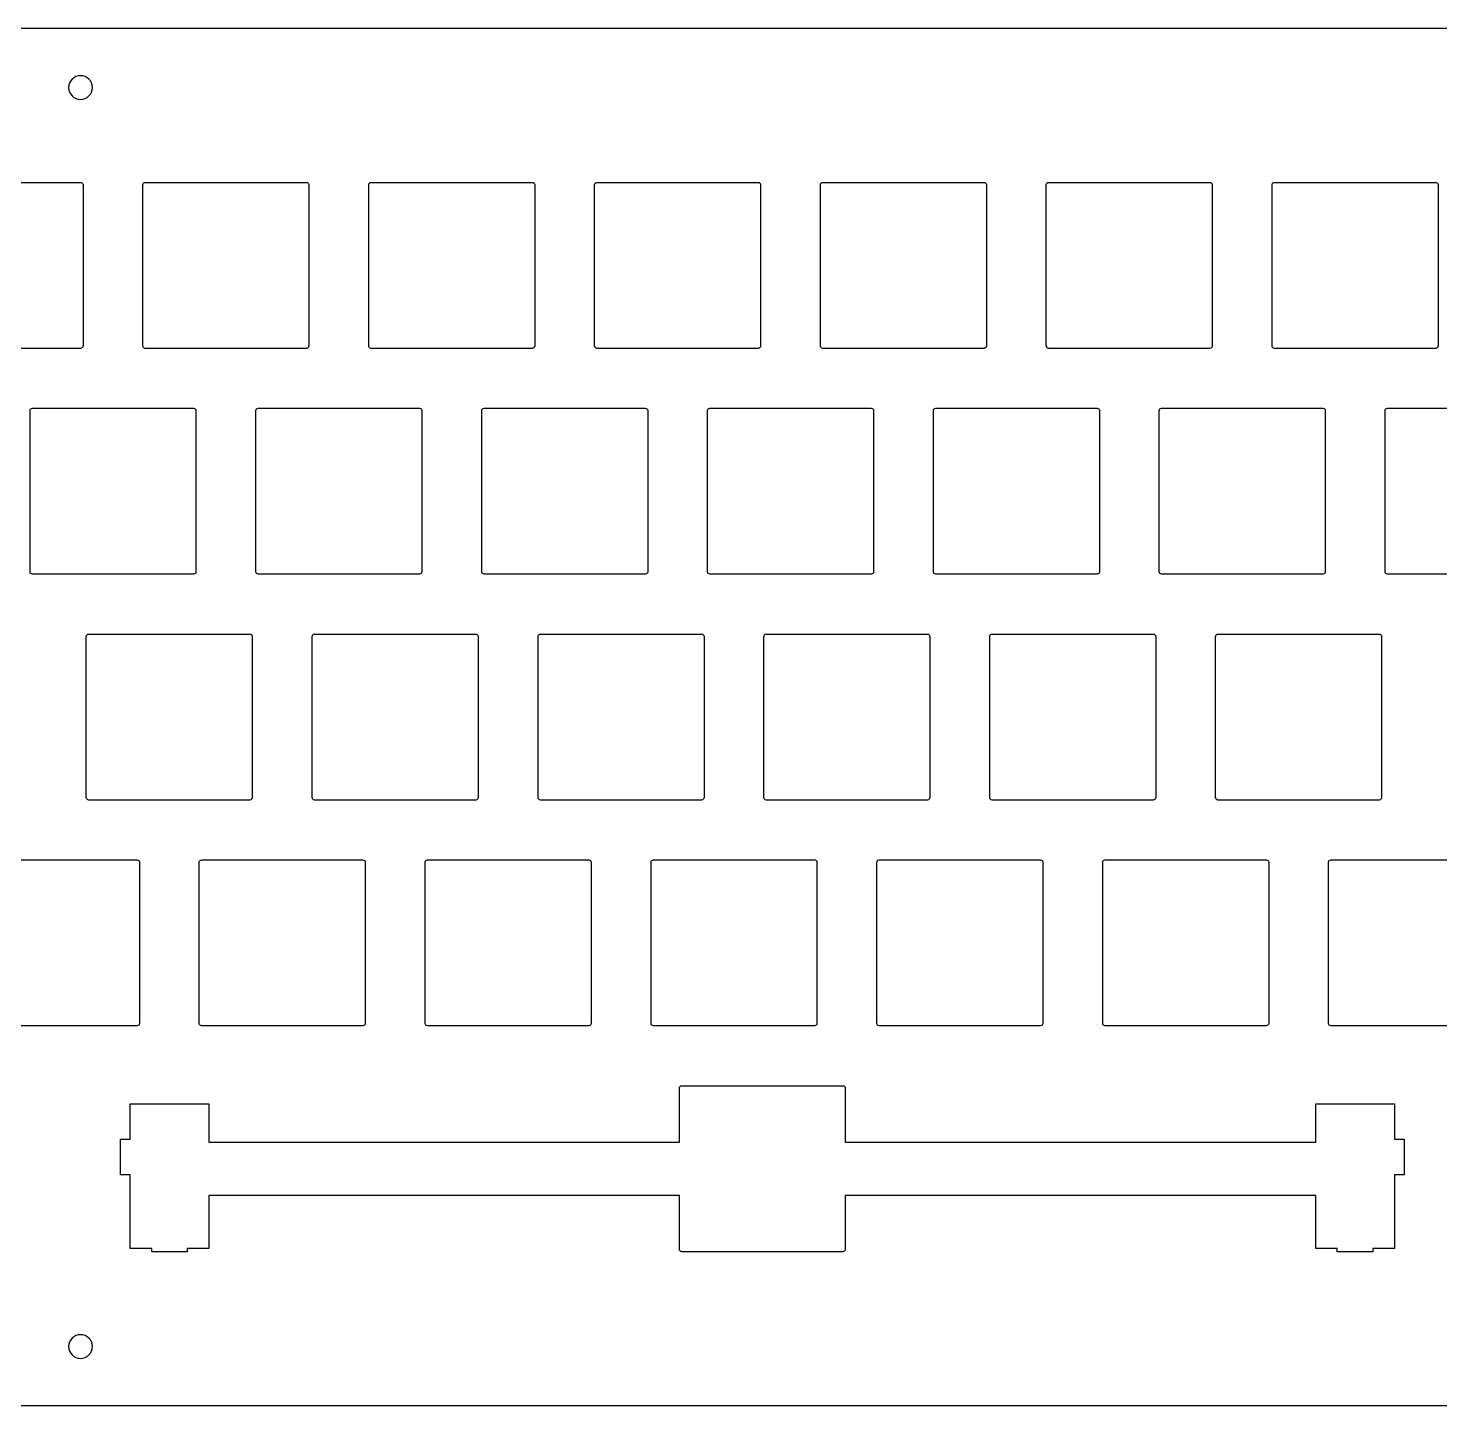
# Model space of a CAD drawing. Header units: inches. Extents: x 7 to 333, y 2 to 118.
# Drawn here: x 86.9 to 205.9, y 1.9 to 118.1 of the extents above; entities that cross this region are included whole.
import ezdxf

# ---------------------------------------------------------------- set-up
doc = ezdxf.new("R2010")
doc.units = ezdxf.units.IN
doc.header["$MEASUREMENT"] = 0

# ---------------------------------------------------------------- blocks, each defined once
blk = doc.blocks.new('block 10')
at = {"color": 7, "lineweight": 25}
blk.add_open_spline([(105.77, 53.17), (105.77, 53.06), (105.68, 52.97), (105.57, 52.97)], degree=3, dxfattribs=at)
blk = doc.blocks.new('block 11')
at = {"color": 7, "lineweight": 25}
blk.add_lwpolyline([(105.57, 52.97), (91.97, 52.97)], dxfattribs=at)
blk = doc.blocks.new('block 12')
at = {"color": 7, "lineweight": 25}
blk.add_open_spline([(91.97, 52.97), (91.86, 52.97), (91.77, 53.06), (91.77, 53.17)], degree=3, dxfattribs=at)
blk = doc.blocks.new('block 13')
at = {"color": 7, "lineweight": 25}
blk.add_lwpolyline([(91.77, 53.17), (91.77, 66.77)], dxfattribs=at)
blk = doc.blocks.new('block 14')
at = {"color": 7, "lineweight": 25}
blk.add_open_spline([(91.77, 66.77), (91.77, 66.88), (91.86, 66.97), (91.97, 66.97)], degree=3, dxfattribs=at)
blk = doc.blocks.new('block 15')
at = {"color": 7, "lineweight": 25}
blk.add_lwpolyline([(91.97, 66.97), (105.57, 66.97)], dxfattribs=at)
blk = doc.blocks.new('block 16')
at = {"color": 7, "lineweight": 25}
blk.add_open_spline([(105.57, 66.97), (105.68, 66.97), (105.77, 66.88), (105.77, 66.77)], degree=3, dxfattribs=at)
blk = doc.blocks.new('block 17')
at = {"color": 7, "lineweight": 25}
blk.add_lwpolyline([(105.77, 66.77), (105.77, 53.17)], dxfattribs=at)
blk = doc.blocks.new('block 34')
at = {"color": 7, "lineweight": 25}
blk.add_open_spline([(162.92, 53.17), (162.92, 53.06), (162.83, 52.97), (162.72, 52.97)], degree=3, dxfattribs=at)
blk = doc.blocks.new('block 35')
at = {"color": 7, "lineweight": 25}
blk.add_lwpolyline([(162.72, 52.97), (149.12, 52.97)], dxfattribs=at)
blk = doc.blocks.new('block 36')
at = {"color": 7, "lineweight": 25}
blk.add_open_spline([(149.12, 52.97), (149.01, 52.97), (148.92, 53.06), (148.92, 53.17)], degree=3, dxfattribs=at)
blk = doc.blocks.new('block 37')
at = {"color": 7, "lineweight": 25}
blk.add_lwpolyline([(148.92, 53.17), (148.92, 66.77)], dxfattribs=at)
blk = doc.blocks.new('block 38')
at = {"color": 7, "lineweight": 25}
blk.add_open_spline([(148.92, 66.77), (148.92, 66.88), (149.01, 66.97), (149.12, 66.97)], degree=3, dxfattribs=at)
blk = doc.blocks.new('block 39')
at = {"color": 7, "lineweight": 25}
blk.add_lwpolyline([(149.12, 66.97), (162.72, 66.97)], dxfattribs=at)
blk = doc.blocks.new('block 40')
at = {"color": 7, "lineweight": 25}
blk.add_open_spline([(162.72, 66.97), (162.83, 66.97), (162.92, 66.88), (162.92, 66.77)], degree=3, dxfattribs=at)
blk = doc.blocks.new('block 41')
at = {"color": 7, "lineweight": 25}
blk.add_lwpolyline([(162.92, 66.77), (162.92, 53.17)], dxfattribs=at)
blk = doc.blocks.new('block 50')
at = {"color": 7, "lineweight": 25}
blk.add_open_spline([(101.5, 33.92), (101.39, 33.92), (101.3, 34.01), (101.3, 34.12)], degree=3, dxfattribs=at)
blk = doc.blocks.new('block 51')
at = {"color": 7, "lineweight": 25}
blk.add_lwpolyline([(101.3, 34.12), (101.3, 47.72)], dxfattribs=at)
blk = doc.blocks.new('block 52')
at = {"color": 7, "lineweight": 25}
blk.add_open_spline([(101.3, 47.72), (101.3, 47.83), (101.39, 47.92), (101.5, 47.92)], degree=3, dxfattribs=at)
blk = doc.blocks.new('block 53')
at = {"color": 7, "lineweight": 25}
blk.add_lwpolyline([(101.5, 47.92), (115.1, 47.92)], dxfattribs=at)
blk = doc.blocks.new('block 54')
at = {"color": 7, "lineweight": 25}
blk.add_open_spline([(115.1, 47.92), (115.21, 47.92), (115.3, 47.83), (115.3, 47.72)], degree=3, dxfattribs=at)
blk = doc.blocks.new('block 55')
at = {"color": 7, "lineweight": 25}
blk.add_lwpolyline([(115.3, 47.72), (115.3, 34.12)], dxfattribs=at)
blk = doc.blocks.new('block 56')
at = {"color": 7, "lineweight": 25}
blk.add_open_spline([(115.3, 34.12), (115.3, 34.01), (115.21, 33.92), (115.1, 33.92)], degree=3, dxfattribs=at)
blk = doc.blocks.new('block 57')
at = {"color": 7, "lineweight": 25}
blk.add_lwpolyline([(115.1, 33.92), (101.5, 33.92)], dxfattribs=at)
blk = doc.blocks.new('block 58')
at = {"color": 7, "lineweight": 25}
blk.add_open_spline([(124.82, 53.17), (124.82, 53.06), (124.73, 52.97), (124.62, 52.97)], degree=3, dxfattribs=at)
blk = doc.blocks.new('block 59')
at = {"color": 7, "lineweight": 25}
blk.add_lwpolyline([(124.62, 52.97), (111.02, 52.97)], dxfattribs=at)
blk = doc.blocks.new('block 60')
at = {"color": 7, "lineweight": 25}
blk.add_open_spline([(111.02, 52.97), (110.91, 52.97), (110.82, 53.06), (110.82, 53.17)], degree=3, dxfattribs=at)
blk = doc.blocks.new('block 61')
at = {"color": 7, "lineweight": 25}
blk.add_lwpolyline([(110.82, 53.17), (110.82, 66.77)], dxfattribs=at)
blk = doc.blocks.new('block 62')
at = {"color": 7, "lineweight": 25}
blk.add_open_spline([(110.82, 66.77), (110.82, 66.88), (110.91, 66.97), (111.02, 66.97)], degree=3, dxfattribs=at)
blk = doc.blocks.new('block 63')
at = {"color": 7, "lineweight": 25}
blk.add_lwpolyline([(111.02, 66.97), (124.62, 66.97)], dxfattribs=at)
blk = doc.blocks.new('block 64')
at = {"color": 7, "lineweight": 25}
blk.add_open_spline([(124.62, 66.97), (124.73, 66.97), (124.82, 66.88), (124.82, 66.77)], degree=3, dxfattribs=at)
blk = doc.blocks.new('block 65')
at = {"color": 7, "lineweight": 25}
blk.add_lwpolyline([(124.82, 66.77), (124.82, 53.17)], dxfattribs=at)
blk = doc.blocks.new('block 66')
at = {"color": 7, "lineweight": 25}
blk.add_lwpolyline([(157.97, 72.02), (144.37, 72.02)], dxfattribs=at)
blk = doc.blocks.new('block 67')
at = {"color": 7, "lineweight": 25}
blk.add_open_spline([(144.37, 72.02), (144.26, 72.02), (144.17, 72.11), (144.17, 72.22)], degree=3, dxfattribs=at)
blk = doc.blocks.new('block 68')
at = {"color": 7, "lineweight": 25}
blk.add_lwpolyline([(144.17, 72.22), (144.17, 85.82)], dxfattribs=at)
blk = doc.blocks.new('block 69')
at = {"color": 7, "lineweight": 25}
blk.add_open_spline([(144.17, 85.82), (144.17, 85.93), (144.26, 86.02), (144.37, 86.02)], degree=3, dxfattribs=at)
blk = doc.blocks.new('block 70')
at = {"color": 7, "lineweight": 25}
blk.add_lwpolyline([(144.37, 86.02), (157.97, 86.02)], dxfattribs=at)
blk = doc.blocks.new('block 71')
at = {"color": 7, "lineweight": 25}
blk.add_open_spline([(157.97, 86.02), (158.08, 86.02), (158.17, 85.93), (158.17, 85.82)], degree=3, dxfattribs=at)
blk = doc.blocks.new('block 72')
at = {"color": 7, "lineweight": 25}
blk.add_lwpolyline([(158.17, 85.82), (158.17, 72.22)], dxfattribs=at)
blk = doc.blocks.new('block 73')
at = {"color": 7, "lineweight": 25}
blk.add_open_spline([(158.17, 72.22), (158.17, 72.11), (158.08, 72.02), (157.97, 72.02)], degree=3, dxfattribs=at)
blk = doc.blocks.new('block 82')
at = {"color": 7, "lineweight": 25}
blk.add_open_spline([(143.87, 53.17), (143.87, 53.06), (143.78, 52.97), (143.67, 52.97)], degree=3, dxfattribs=at)
blk = doc.blocks.new('block 83')
at = {"color": 7, "lineweight": 25}
blk.add_lwpolyline([(143.67, 52.97), (130.07, 52.97)], dxfattribs=at)
blk = doc.blocks.new('block 84')
at = {"color": 7, "lineweight": 25}
blk.add_open_spline([(130.07, 52.97), (129.96, 52.97), (129.87, 53.06), (129.87, 53.17)], degree=3, dxfattribs=at)
blk = doc.blocks.new('block 85')
at = {"color": 7, "lineweight": 25}
blk.add_lwpolyline([(129.87, 53.17), (129.87, 66.77)], dxfattribs=at)
blk = doc.blocks.new('block 86')
at = {"color": 7, "lineweight": 25}
blk.add_open_spline([(129.87, 66.77), (129.87, 66.88), (129.96, 66.97), (130.07, 66.97)], degree=3, dxfattribs=at)
blk = doc.blocks.new('block 87')
at = {"color": 7, "lineweight": 25}
blk.add_lwpolyline([(130.07, 66.97), (143.67, 66.97)], dxfattribs=at)
blk = doc.blocks.new('block 88')
at = {"color": 7, "lineweight": 25}
blk.add_open_spline([(143.67, 66.97), (143.78, 66.97), (143.87, 66.88), (143.87, 66.77)], degree=3, dxfattribs=at)
blk = doc.blocks.new('block 89')
at = {"color": 7, "lineweight": 25}
blk.add_lwpolyline([(143.87, 66.77), (143.87, 53.17)], dxfattribs=at)
blk = doc.blocks.new('block 93')
at = {"color": 7, "lineweight": 25}
blk.add_lwpolyline([(82.45, 47.92), (96.05, 47.92)], dxfattribs=at)
blk = doc.blocks.new('block 94')
at = {"color": 7, "lineweight": 25}
blk.add_open_spline([(96.05, 47.92), (96.16, 47.92), (96.25, 47.83), (96.25, 47.72)], degree=3, dxfattribs=at)
blk = doc.blocks.new('block 95')
at = {"color": 7, "lineweight": 25}
blk.add_lwpolyline([(96.25, 47.72), (96.25, 34.12)], dxfattribs=at)
blk = doc.blocks.new('block 96')
at = {"color": 7, "lineweight": 25}
blk.add_open_spline([(96.25, 34.12), (96.25, 34.01), (96.16, 33.92), (96.05, 33.92)], degree=3, dxfattribs=at)
blk = doc.blocks.new('block 97')
at = {"color": 7, "lineweight": 25}
blk.add_lwpolyline([(96.05, 33.92), (82.45, 33.92)], dxfattribs=at)
blk = doc.blocks.new('block 98')
at = {"color": 7, "lineweight": 25}
blk.add_open_spline([(201.02, 53.17), (201.02, 53.06), (200.93, 52.97), (200.82, 52.97)], degree=3, dxfattribs=at)
blk = doc.blocks.new('block 99')
at = {"color": 7, "lineweight": 25}
blk.add_lwpolyline([(200.82, 52.97), (187.22, 52.97)], dxfattribs=at)
blk = doc.blocks.new('block 100')
at = {"color": 7, "lineweight": 25}
blk.add_open_spline([(187.22, 52.97), (187.11, 52.97), (187.02, 53.06), (187.02, 53.17)], degree=3, dxfattribs=at)
blk = doc.blocks.new('block 101')
at = {"color": 7, "lineweight": 25}
blk.add_lwpolyline([(187.02, 53.17), (187.02, 66.77)], dxfattribs=at)
blk = doc.blocks.new('block 102')
at = {"color": 7, "lineweight": 25}
blk.add_open_spline([(187.02, 66.77), (187.02, 66.88), (187.11, 66.97), (187.22, 66.97)], degree=3, dxfattribs=at)
blk = doc.blocks.new('block 103')
at = {"color": 7, "lineweight": 25}
blk.add_lwpolyline([(187.22, 66.97), (200.82, 66.97)], dxfattribs=at)
blk = doc.blocks.new('block 104')
at = {"color": 7, "lineweight": 25}
blk.add_open_spline([(200.82, 66.97), (200.93, 66.97), (201.02, 66.88), (201.02, 66.77)], degree=3, dxfattribs=at)
blk = doc.blocks.new('block 105')
at = {"color": 7, "lineweight": 25}
blk.add_lwpolyline([(201.02, 66.77), (201.02, 53.17)], dxfattribs=at)
blk = doc.blocks.new('block 106')
at = {"color": 7, "lineweight": 25}
blk.add_lwpolyline([(138.92, 72.02), (125.32, 72.02)], dxfattribs=at)
blk = doc.blocks.new('block 107')
at = {"color": 7, "lineweight": 25}
blk.add_open_spline([(125.32, 72.02), (125.21, 72.02), (125.12, 72.11), (125.12, 72.22)], degree=3, dxfattribs=at)
blk = doc.blocks.new('block 108')
at = {"color": 7, "lineweight": 25}
blk.add_lwpolyline([(125.12, 72.22), (125.12, 85.82)], dxfattribs=at)
blk = doc.blocks.new('block 109')
at = {"color": 7, "lineweight": 25}
blk.add_open_spline([(125.12, 85.82), (125.12, 85.93), (125.21, 86.02), (125.32, 86.02)], degree=3, dxfattribs=at)
blk = doc.blocks.new('block 110')
at = {"color": 7, "lineweight": 25}
blk.add_lwpolyline([(125.32, 86.02), (138.92, 86.02)], dxfattribs=at)
blk = doc.blocks.new('block 111')
at = {"color": 7, "lineweight": 25}
blk.add_open_spline([(138.92, 86.02), (139.03, 86.02), (139.12, 85.93), (139.12, 85.82)], degree=3, dxfattribs=at)
blk = doc.blocks.new('block 112')
at = {"color": 7, "lineweight": 25}
blk.add_lwpolyline([(139.12, 85.82), (139.12, 72.22)], dxfattribs=at)
blk = doc.blocks.new('block 113')
at = {"color": 7, "lineweight": 25}
blk.add_open_spline([(139.12, 72.22), (139.12, 72.11), (139.03, 72.02), (138.92, 72.02)], degree=3, dxfattribs=at)
blk = doc.blocks.new('block 114')
at = {"color": 7, "lineweight": 25}
blk.add_lwpolyline([(196.07, 72.02), (182.47, 72.02)], dxfattribs=at)
blk = doc.blocks.new('block 115')
at = {"color": 7, "lineweight": 25}
blk.add_open_spline([(182.47, 72.02), (182.36, 72.02), (182.27, 72.11), (182.27, 72.22)], degree=3, dxfattribs=at)
blk = doc.blocks.new('block 116')
at = {"color": 7, "lineweight": 25}
blk.add_lwpolyline([(182.27, 72.22), (182.27, 85.82)], dxfattribs=at)
blk = doc.blocks.new('block 117')
at = {"color": 7, "lineweight": 25}
blk.add_open_spline([(182.27, 85.82), (182.27, 85.93), (182.36, 86.02), (182.47, 86.02)], degree=3, dxfattribs=at)
blk = doc.blocks.new('block 118')
at = {"color": 7, "lineweight": 25}
blk.add_lwpolyline([(182.47, 86.02), (196.07, 86.02)], dxfattribs=at)
blk = doc.blocks.new('block 119')
at = {"color": 7, "lineweight": 25}
blk.add_open_spline([(196.07, 86.02), (196.18, 86.02), (196.27, 85.93), (196.27, 85.82)], degree=3, dxfattribs=at)
blk = doc.blocks.new('block 120')
at = {"color": 7, "lineweight": 25}
blk.add_lwpolyline([(196.27, 85.82), (196.27, 72.22)], dxfattribs=at)
blk = doc.blocks.new('block 121')
at = {"color": 7, "lineweight": 25}
blk.add_open_spline([(196.27, 72.22), (196.27, 72.11), (196.18, 72.02), (196.07, 72.02)], degree=3, dxfattribs=at)
blk = doc.blocks.new('block 130')
at = {"color": 7, "lineweight": 25}
blk.add_open_spline([(134.84, 91.07), (134.73, 91.07), (134.64, 91.16), (134.64, 91.27)], degree=3, dxfattribs=at)
blk = doc.blocks.new('block 131')
at = {"color": 7, "lineweight": 25}
blk.add_lwpolyline([(134.64, 91.27), (134.64, 104.87)], dxfattribs=at)
blk = doc.blocks.new('block 132')
at = {"color": 7, "lineweight": 25}
blk.add_open_spline([(134.64, 104.87), (134.64, 104.98), (134.73, 105.07), (134.84, 105.07)], degree=3, dxfattribs=at)
blk = doc.blocks.new('block 133')
at = {"color": 7, "lineweight": 25}
blk.add_lwpolyline([(134.84, 105.07), (148.44, 105.07)], dxfattribs=at)
blk = doc.blocks.new('block 134')
at = {"color": 7, "lineweight": 25}
blk.add_open_spline([(148.44, 105.07), (148.55, 105.07), (148.64, 104.98), (148.64, 104.87)], degree=3, dxfattribs=at)
blk = doc.blocks.new('block 135')
at = {"color": 7, "lineweight": 25}
blk.add_lwpolyline([(148.64, 104.87), (148.64, 91.27)], dxfattribs=at)
blk = doc.blocks.new('block 136')
at = {"color": 7, "lineweight": 25}
blk.add_open_spline([(148.64, 91.27), (148.64, 91.16), (148.55, 91.07), (148.44, 91.07)], degree=3, dxfattribs=at)
blk = doc.blocks.new('block 137')
at = {"color": 7, "lineweight": 25}
blk.add_lwpolyline([(148.44, 91.07), (134.84, 91.07)], dxfattribs=at)
blk = doc.blocks.new('block 138')
at = {"color": 7, "lineweight": 25}
blk.add_open_spline([(172.94, 91.07), (172.83, 91.07), (172.74, 91.16), (172.74, 91.27)], degree=3, dxfattribs=at)
blk = doc.blocks.new('block 139')
at = {"color": 7, "lineweight": 25}
blk.add_lwpolyline([(172.74, 91.27), (172.74, 104.87)], dxfattribs=at)
blk = doc.blocks.new('block 140')
at = {"color": 7, "lineweight": 25}
blk.add_open_spline([(172.74, 104.87), (172.74, 104.98), (172.83, 105.07), (172.94, 105.07)], degree=3, dxfattribs=at)
blk = doc.blocks.new('block 141')
at = {"color": 7, "lineweight": 25}
blk.add_lwpolyline([(172.94, 105.07), (186.54, 105.07)], dxfattribs=at)
blk = doc.blocks.new('block 142')
at = {"color": 7, "lineweight": 25}
blk.add_open_spline([(186.54, 105.07), (186.65, 105.07), (186.74, 104.98), (186.74, 104.87)], degree=3, dxfattribs=at)
blk = doc.blocks.new('block 143')
at = {"color": 7, "lineweight": 25}
blk.add_lwpolyline([(186.74, 104.87), (186.74, 91.27)], dxfattribs=at)
blk = doc.blocks.new('block 144')
at = {"color": 7, "lineweight": 25}
blk.add_open_spline([(186.74, 91.27), (186.74, 91.16), (186.65, 91.07), (186.54, 91.07)], degree=3, dxfattribs=at)
blk = doc.blocks.new('block 145')
at = {"color": 7, "lineweight": 25}
blk.add_lwpolyline([(186.54, 91.07), (172.94, 91.07)], dxfattribs=at)
blk = doc.blocks.new('block 146')
at = {"color": 7, "lineweight": 25}
blk.add_open_spline([(153.89, 91.07), (153.78, 91.07), (153.69, 91.16), (153.69, 91.27)], degree=3, dxfattribs=at)
blk = doc.blocks.new('block 147')
at = {"color": 7, "lineweight": 25}
blk.add_lwpolyline([(153.69, 91.27), (153.69, 104.87)], dxfattribs=at)
blk = doc.blocks.new('block 148')
at = {"color": 7, "lineweight": 25}
blk.add_open_spline([(153.69, 104.87), (153.69, 104.98), (153.78, 105.07), (153.89, 105.07)], degree=3, dxfattribs=at)
blk = doc.blocks.new('block 149')
at = {"color": 7, "lineweight": 25}
blk.add_lwpolyline([(153.89, 105.07), (167.49, 105.07)], dxfattribs=at)
blk = doc.blocks.new('block 150')
at = {"color": 7, "lineweight": 25}
blk.add_open_spline([(167.49, 105.07), (167.6, 105.07), (167.69, 104.98), (167.69, 104.87)], degree=3, dxfattribs=at)
blk = doc.blocks.new('block 151')
at = {"color": 7, "lineweight": 25}
blk.add_lwpolyline([(167.69, 104.87), (167.69, 91.27)], dxfattribs=at)
blk = doc.blocks.new('block 152')
at = {"color": 7, "lineweight": 25}
blk.add_open_spline([(167.69, 91.27), (167.69, 91.16), (167.6, 91.07), (167.49, 91.07)], degree=3, dxfattribs=at)
blk = doc.blocks.new('block 153')
at = {"color": 7, "lineweight": 25}
blk.add_lwpolyline([(167.49, 91.07), (153.89, 91.07)], dxfattribs=at)
blk = doc.blocks.new('block 154')
at = {"color": 7, "lineweight": 25}
blk.add_lwpolyline([(119.87, 72.02), (106.27, 72.02)], dxfattribs=at)
blk = doc.blocks.new('block 155')
at = {"color": 7, "lineweight": 25}
blk.add_open_spline([(106.27, 72.02), (106.16, 72.02), (106.07, 72.11), (106.07, 72.22)], degree=3, dxfattribs=at)
blk = doc.blocks.new('block 156')
at = {"color": 7, "lineweight": 25}
blk.add_lwpolyline([(106.07, 72.22), (106.07, 85.82)], dxfattribs=at)
blk = doc.blocks.new('block 157')
at = {"color": 7, "lineweight": 25}
blk.add_open_spline([(106.07, 85.82), (106.07, 85.93), (106.16, 86.02), (106.27, 86.02)], degree=3, dxfattribs=at)
blk = doc.blocks.new('block 158')
at = {"color": 7, "lineweight": 25}
blk.add_lwpolyline([(106.27, 86.02), (119.87, 86.02)], dxfattribs=at)
blk = doc.blocks.new('block 159')
at = {"color": 7, "lineweight": 25}
blk.add_open_spline([(119.87, 86.02), (119.98, 86.02), (120.07, 85.93), (120.07, 85.82)], degree=3, dxfattribs=at)
blk = doc.blocks.new('block 160')
at = {"color": 7, "lineweight": 25}
blk.add_lwpolyline([(120.07, 85.82), (120.07, 72.22)], dxfattribs=at)
blk = doc.blocks.new('block 161')
at = {"color": 7, "lineweight": 25}
blk.add_open_spline([(120.07, 72.22), (120.07, 72.11), (119.98, 72.02), (119.87, 72.02)], degree=3, dxfattribs=at)
blk = doc.blocks.new('block 162')
at = {"color": 7, "lineweight": 25}
blk.add_open_spline([(191.99, 91.07), (191.88, 91.07), (191.79, 91.16), (191.79, 91.27)], degree=3, dxfattribs=at)
blk = doc.blocks.new('block 163')
at = {"color": 7, "lineweight": 25}
blk.add_lwpolyline([(191.79, 91.27), (191.79, 104.87)], dxfattribs=at)
blk = doc.blocks.new('block 164')
at = {"color": 7, "lineweight": 25}
blk.add_open_spline([(191.79, 104.87), (191.79, 104.98), (191.88, 105.07), (191.99, 105.07)], degree=3, dxfattribs=at)
blk = doc.blocks.new('block 165')
at = {"color": 7, "lineweight": 25}
blk.add_lwpolyline([(191.99, 105.07), (205.59, 105.07)], dxfattribs=at)
blk = doc.blocks.new('block 166')
at = {"color": 7, "lineweight": 25}
blk.add_open_spline([(205.59, 105.07), (205.7, 105.07), (205.79, 104.98), (205.79, 104.87)], degree=3, dxfattribs=at)
blk = doc.blocks.new('block 167')
at = {"color": 7, "lineweight": 25}
blk.add_lwpolyline([(205.79, 104.87), (205.79, 91.27)], dxfattribs=at)
blk = doc.blocks.new('block 168')
at = {"color": 7, "lineweight": 25}
blk.add_open_spline([(205.79, 91.27), (205.79, 91.16), (205.7, 91.07), (205.59, 91.07)], degree=3, dxfattribs=at)
blk = doc.blocks.new('block 169')
at = {"color": 7, "lineweight": 25}
blk.add_lwpolyline([(205.59, 91.07), (191.99, 91.07)], dxfattribs=at)
blk = doc.blocks.new('block 170')
at = {"color": 7, "lineweight": 25}
blk.add_open_spline([(158.65, 33.92), (158.54, 33.92), (158.45, 34.01), (158.45, 34.12)], degree=3, dxfattribs=at)
blk = doc.blocks.new('block 171')
at = {"color": 7, "lineweight": 25}
blk.add_lwpolyline([(158.45, 34.12), (158.45, 47.72)], dxfattribs=at)
blk = doc.blocks.new('block 172')
at = {"color": 7, "lineweight": 25}
blk.add_open_spline([(158.45, 47.72), (158.45, 47.83), (158.54, 47.92), (158.65, 47.92)], degree=3, dxfattribs=at)
blk = doc.blocks.new('block 173')
at = {"color": 7, "lineweight": 25}
blk.add_lwpolyline([(158.65, 47.92), (172.25, 47.92)], dxfattribs=at)
blk = doc.blocks.new('block 174')
at = {"color": 7, "lineweight": 25}
blk.add_open_spline([(172.25, 47.92), (172.36, 47.92), (172.45, 47.83), (172.45, 47.72)], degree=3, dxfattribs=at)
blk = doc.blocks.new('block 175')
at = {"color": 7, "lineweight": 25}
blk.add_lwpolyline([(172.45, 47.72), (172.45, 34.12)], dxfattribs=at)
blk = doc.blocks.new('block 176')
at = {"color": 7, "lineweight": 25}
blk.add_open_spline([(172.45, 34.12), (172.45, 34.01), (172.36, 33.92), (172.25, 33.92)], degree=3, dxfattribs=at)
blk = doc.blocks.new('block 177')
at = {"color": 7, "lineweight": 25}
blk.add_lwpolyline([(172.25, 33.92), (158.65, 33.92)], dxfattribs=at)
blk = doc.blocks.new('block 186')
at = {"color": 7, "lineweight": 25}
blk.add_lwpolyline([(100.82, 72.02), (87.22, 72.02)], dxfattribs=at)
blk = doc.blocks.new('block 187')
at = {"color": 7, "lineweight": 25}
blk.add_open_spline([(87.22, 72.02), (87.11, 72.02), (87.02, 72.11), (87.02, 72.22)], degree=3, dxfattribs=at)
blk = doc.blocks.new('block 188')
at = {"color": 7, "lineweight": 25}
blk.add_lwpolyline([(87.02, 72.22), (87.02, 85.82)], dxfattribs=at)
blk = doc.blocks.new('block 189')
at = {"color": 7, "lineweight": 25}
blk.add_open_spline([(87.02, 85.82), (87.02, 85.93), (87.11, 86.02), (87.22, 86.02)], degree=3, dxfattribs=at)
blk = doc.blocks.new('block 190')
at = {"color": 7, "lineweight": 25}
blk.add_lwpolyline([(87.22, 86.02), (100.82, 86.02)], dxfattribs=at)
blk = doc.blocks.new('block 191')
at = {"color": 7, "lineweight": 25}
blk.add_open_spline([(100.82, 86.02), (100.93, 86.02), (101.02, 85.93), (101.02, 85.82)], degree=3, dxfattribs=at)
blk = doc.blocks.new('block 192')
at = {"color": 7, "lineweight": 25}
blk.add_lwpolyline([(101.02, 85.82), (101.02, 72.22)], dxfattribs=at)
blk = doc.blocks.new('block 193')
at = {"color": 7, "lineweight": 25}
blk.add_open_spline([(101.02, 72.22), (101.02, 72.11), (100.93, 72.02), (100.82, 72.02)], degree=3, dxfattribs=at)
blk = doc.blocks.new('block 258')
at = {"color": 7, "lineweight": 25}
blk.add_open_spline([(96.74, 91.07), (96.63, 91.07), (96.54, 91.16), (96.54, 91.27)], degree=3, dxfattribs=at)
blk = doc.blocks.new('block 259')
at = {"color": 7, "lineweight": 25}
blk.add_lwpolyline([(96.54, 91.27), (96.54, 104.87)], dxfattribs=at)
blk = doc.blocks.new('block 260')
at = {"color": 7, "lineweight": 25}
blk.add_open_spline([(96.54, 104.87), (96.54, 104.98), (96.63, 105.07), (96.74, 105.07)], degree=3, dxfattribs=at)
blk = doc.blocks.new('block 261')
at = {"color": 7, "lineweight": 25}
blk.add_lwpolyline([(96.74, 105.07), (110.34, 105.07)], dxfattribs=at)
blk = doc.blocks.new('block 262')
at = {"color": 7, "lineweight": 25}
blk.add_open_spline([(110.34, 105.07), (110.45, 105.07), (110.54, 104.98), (110.54, 104.87)], degree=3, dxfattribs=at)
blk = doc.blocks.new('block 263')
at = {"color": 7, "lineweight": 25}
blk.add_lwpolyline([(110.54, 104.87), (110.54, 91.27)], dxfattribs=at)
blk = doc.blocks.new('block 264')
at = {"color": 7, "lineweight": 25}
blk.add_open_spline([(110.54, 91.27), (110.54, 91.16), (110.45, 91.07), (110.34, 91.07)], degree=3, dxfattribs=at)
blk = doc.blocks.new('block 265')
at = {"color": 7, "lineweight": 25}
blk.add_lwpolyline([(110.34, 91.07), (96.74, 91.07)], dxfattribs=at)
blk = doc.blocks.new('block 314')
at = {"color": 7, "lineweight": 25}
blk.add_lwpolyline([(202.12, 24.35), (202.94, 24.35)], dxfattribs=at)
blk = doc.blocks.new('block 315')
at = {"color": 7, "lineweight": 25}
blk.add_lwpolyline([(202.94, 24.35), (202.94, 21.34)], dxfattribs=at)
blk = doc.blocks.new('block 316')
at = {"color": 7, "lineweight": 25}
blk.add_lwpolyline([(202.94, 21.34), (202.12, 21.34)], dxfattribs=at)
blk = doc.blocks.new('block 317')
at = {"color": 7, "lineweight": 25}
blk.add_lwpolyline([(202.12, 21.34), (202.12, 15.14)], dxfattribs=at)
blk = doc.blocks.new('block 318')
at = {"color": 7, "lineweight": 25}
blk.add_lwpolyline([(202.12, 15.14), (200.29, 15.14)], dxfattribs=at)
blk = doc.blocks.new('block 319')
at = {"color": 7, "lineweight": 25}
blk.add_lwpolyline([(200.29, 15.14), (200.29, 14.87)], dxfattribs=at)
blk = doc.blocks.new('block 320')
at = {"color": 7, "lineweight": 25}
blk.add_lwpolyline([(200.29, 14.87), (197.29, 14.87)], dxfattribs=at)
blk = doc.blocks.new('block 321')
at = {"color": 7, "lineweight": 25}
blk.add_lwpolyline([(197.29, 14.87), (197.29, 15.14)], dxfattribs=at)
blk = doc.blocks.new('block 322')
at = {"color": 7, "lineweight": 25}
blk.add_lwpolyline([(197.29, 15.14), (195.47, 15.14)], dxfattribs=at)
blk = doc.blocks.new('block 323')
at = {"color": 7, "lineweight": 25}
blk.add_lwpolyline([(195.47, 15.14), (195.47, 19.62)], dxfattribs=at)
blk = doc.blocks.new('block 324')
at = {"color": 7, "lineweight": 25}
blk.add_lwpolyline([(195.47, 19.62), (155.79, 19.62)], dxfattribs=at)
blk = doc.blocks.new('block 325')
at = {"color": 7, "lineweight": 25}
blk.add_lwpolyline([(155.79, 19.62), (155.79, 15.07)], dxfattribs=at)
blk = doc.blocks.new('block 326')
at = {"color": 7, "lineweight": 25}
blk.add_open_spline([(155.79, 15.07), (155.79, 14.96), (155.7, 14.87), (155.59, 14.87)], degree=3, dxfattribs=at)
blk = doc.blocks.new('block 327')
at = {"color": 7, "lineweight": 25}
blk.add_lwpolyline([(155.59, 14.87), (141.99, 14.87)], dxfattribs=at)
blk = doc.blocks.new('block 328')
at = {"color": 7, "lineweight": 25}
blk.add_open_spline([(141.99, 14.87), (141.88, 14.87), (141.79, 14.96), (141.79, 15.07)], degree=3, dxfattribs=at)
blk = doc.blocks.new('block 329')
at = {"color": 7, "lineweight": 25}
blk.add_lwpolyline([(141.79, 15.07), (141.79, 19.62)], dxfattribs=at)
blk = doc.blocks.new('block 330')
at = {"color": 7, "lineweight": 25}
blk.add_lwpolyline([(141.79, 19.62), (102.11, 19.62)], dxfattribs=at)
blk = doc.blocks.new('block 331')
at = {"color": 7, "lineweight": 25}
blk.add_lwpolyline([(102.11, 19.62), (102.11, 15.14)], dxfattribs=at)
blk = doc.blocks.new('block 332')
at = {"color": 7, "lineweight": 25}
blk.add_lwpolyline([(102.11, 15.14), (100.29, 15.14)], dxfattribs=at)
blk = doc.blocks.new('block 333')
at = {"color": 7, "lineweight": 25}
blk.add_lwpolyline([(100.29, 15.14), (100.29, 14.87)], dxfattribs=at)
blk = doc.blocks.new('block 334')
at = {"color": 7, "lineweight": 25}
blk.add_lwpolyline([(100.29, 14.87), (97.29, 14.87)], dxfattribs=at)
blk = doc.blocks.new('block 335')
at = {"color": 7, "lineweight": 25}
blk.add_lwpolyline([(97.29, 14.87), (97.29, 15.14)], dxfattribs=at)
blk = doc.blocks.new('block 336')
at = {"color": 7, "lineweight": 25}
blk.add_lwpolyline([(97.29, 15.14), (95.46, 15.14)], dxfattribs=at)
blk = doc.blocks.new('block 337')
at = {"color": 7, "lineweight": 25}
blk.add_lwpolyline([(95.46, 15.14), (95.46, 21.34)], dxfattribs=at)
blk = doc.blocks.new('block 338')
at = {"color": 7, "lineweight": 25}
blk.add_lwpolyline([(95.46, 21.34), (94.64, 21.34)], dxfattribs=at)
blk = doc.blocks.new('block 339')
at = {"color": 7, "lineweight": 25}
blk.add_lwpolyline([(94.64, 21.34), (94.64, 24.35)], dxfattribs=at)
blk = doc.blocks.new('block 340')
at = {"color": 7, "lineweight": 25}
blk.add_lwpolyline([(94.64, 24.35), (95.46, 24.35)], dxfattribs=at)
blk = doc.blocks.new('block 341')
at = {"color": 7, "lineweight": 25}
blk.add_lwpolyline([(95.46, 24.35), (95.46, 27.35)], dxfattribs=at)
blk = doc.blocks.new('block 342')
at = {"color": 7, "lineweight": 25}
blk.add_lwpolyline([(95.46, 27.35), (102.11, 27.35)], dxfattribs=at)
blk = doc.blocks.new('block 343')
at = {"color": 7, "lineweight": 25}
blk.add_open_spline([(102.11, 27.35), (102.11, 27.35), (102.12, 24.12), (102.11, 24.12)], degree=3, dxfattribs=at)
blk = doc.blocks.new('block 344')
at = {"color": 7, "lineweight": 25}
blk.add_lwpolyline([(102.11, 24.12), (141.79, 24.12)], dxfattribs=at)
blk = doc.blocks.new('block 345')
at = {"color": 7, "lineweight": 25}
blk.add_lwpolyline([(141.79, 24.12), (141.79, 28.67)], dxfattribs=at)
blk = doc.blocks.new('block 346')
at = {"color": 7, "lineweight": 25}
blk.add_open_spline([(141.79, 28.67), (141.79, 28.78), (141.88, 28.87), (141.99, 28.87)], degree=3, dxfattribs=at)
blk = doc.blocks.new('block 347')
at = {"color": 7, "lineweight": 25}
blk.add_lwpolyline([(141.99, 28.87), (155.59, 28.87)], dxfattribs=at)
blk = doc.blocks.new('block 348')
at = {"color": 7, "lineweight": 25}
blk.add_open_spline([(155.59, 28.87), (155.7, 28.87), (155.79, 28.78), (155.79, 28.67)], degree=3, dxfattribs=at)
blk = doc.blocks.new('block 349')
at = {"color": 7, "lineweight": 25}
blk.add_lwpolyline([(155.79, 28.67), (155.79, 24.12)], dxfattribs=at)
blk = doc.blocks.new('block 350')
at = {"color": 7, "lineweight": 25}
blk.add_lwpolyline([(155.79, 24.12), (195.47, 24.12)], dxfattribs=at)
blk = doc.blocks.new('block 351')
at = {"color": 7, "lineweight": 25}
blk.add_lwpolyline([(195.47, 24.12), (195.47, 27.35)], dxfattribs=at)
blk = doc.blocks.new('block 352')
at = {"color": 7, "lineweight": 25}
blk.add_lwpolyline([(195.47, 27.35), (202.12, 27.35)], dxfattribs=at)
blk = doc.blocks.new('block 353')
at = {"color": 7, "lineweight": 25}
blk.add_lwpolyline([(202.12, 27.35), (202.12, 24.35)], dxfattribs=at)
blk = doc.blocks.new('block 365')
at = {"color": 7, "lineweight": 25}
blk.add_lwpolyline([(77.69, 105.07), (91.29, 105.07)], dxfattribs=at)
blk = doc.blocks.new('block 366')
at = {"color": 7, "lineweight": 25}
blk.add_open_spline([(91.29, 105.07), (91.4, 105.07), (91.49, 104.98), (91.49, 104.87)], degree=3, dxfattribs=at)
blk = doc.blocks.new('block 367')
at = {"color": 7, "lineweight": 25}
blk.add_lwpolyline([(91.49, 104.87), (91.49, 91.27)], dxfattribs=at)
blk = doc.blocks.new('block 368')
at = {"color": 7, "lineweight": 25}
blk.add_open_spline([(91.49, 91.27), (91.49, 91.16), (91.4, 91.07), (91.29, 91.07)], degree=3, dxfattribs=at)
blk = doc.blocks.new('block 369')
at = {"color": 7, "lineweight": 25}
blk.add_lwpolyline([(91.29, 91.07), (77.69, 91.07)], dxfattribs=at)
blk = doc.blocks.new('block 370')
at = {"color": 7, "lineweight": 25}
blk.add_open_spline([(115.79, 91.07), (115.68, 91.07), (115.59, 91.16), (115.59, 91.27)], degree=3, dxfattribs=at)
blk = doc.blocks.new('block 371')
at = {"color": 7, "lineweight": 25}
blk.add_lwpolyline([(115.59, 91.27), (115.59, 104.87)], dxfattribs=at)
blk = doc.blocks.new('block 372')
at = {"color": 7, "lineweight": 25}
blk.add_open_spline([(115.59, 104.87), (115.59, 104.98), (115.68, 105.07), (115.79, 105.07)], degree=3, dxfattribs=at)
blk = doc.blocks.new('block 373')
at = {"color": 7, "lineweight": 25}
blk.add_lwpolyline([(115.79, 105.07), (129.39, 105.07)], dxfattribs=at)
blk = doc.blocks.new('block 374')
at = {"color": 7, "lineweight": 25}
blk.add_open_spline([(129.39, 105.07), (129.5, 105.07), (129.59, 104.98), (129.59, 104.87)], degree=3, dxfattribs=at)
blk = doc.blocks.new('block 375')
at = {"color": 7, "lineweight": 25}
blk.add_lwpolyline([(129.59, 104.87), (129.59, 91.27)], dxfattribs=at)
blk = doc.blocks.new('block 376')
at = {"color": 7, "lineweight": 25}
blk.add_open_spline([(129.59, 91.27), (129.59, 91.16), (129.5, 91.07), (129.39, 91.07)], degree=3, dxfattribs=at)
blk = doc.blocks.new('block 377')
at = {"color": 7, "lineweight": 25}
blk.add_lwpolyline([(129.39, 91.07), (115.79, 91.07)], dxfattribs=at)
blk = doc.blocks.new('block 397')
at = {"color": 7, "lineweight": 25}
blk.add_lwpolyline([(210.35, 33.92), (196.75, 33.92)], dxfattribs=at)
blk = doc.blocks.new('block 398')
at = {"color": 7, "lineweight": 25}
blk.add_open_spline([(196.75, 33.92), (196.64, 33.92), (196.55, 34.01), (196.55, 34.12)], degree=3, dxfattribs=at)
blk = doc.blocks.new('block 399')
at = {"color": 7, "lineweight": 25}
blk.add_lwpolyline([(196.55, 34.12), (196.55, 47.72)], dxfattribs=at)
blk = doc.blocks.new('block 400')
at = {"color": 7, "lineweight": 25}
blk.add_open_spline([(196.55, 47.72), (196.55, 47.83), (196.64, 47.92), (196.75, 47.92)], degree=3, dxfattribs=at)
blk = doc.blocks.new('block 401')
at = {"color": 7, "lineweight": 25}
blk.add_lwpolyline([(196.75, 47.92), (210.35, 47.92)], dxfattribs=at)
blk = doc.blocks.new('block 410')
at = {"color": 7, "lineweight": 25}
blk.add_open_spline([(92.28, 6.87), (92.28, 6.32), (91.83, 5.87), (91.28, 5.87), (90.73, 5.87), (90.28, 6.32), (90.28, 6.87), (90.28, 7.42), (90.73, 7.87), (91.28, 7.87), (91.83, 7.87), (92.28, 7.42), (92.28, 6.87), (92.28, 6.87), (92.28, 6.87), (92.28, 6.87)], degree=3, knots=[0, 0, 0, 0, 1, 1, 1, 2, 2, 2, 3, 3, 3, 4, 4, 4, 5, 5, 5, 5], dxfattribs=at)
blk = doc.blocks.new('block 412')
at = {"color": 7, "lineweight": 25}
blk.add_open_spline([(92.28, 113.07), (92.28, 112.52), (91.83, 112.07), (91.28, 112.07), (90.73, 112.07), (90.28, 112.52), (90.28, 113.07), (90.28, 113.62), (90.73, 114.07), (91.28, 114.07), (91.83, 114.07), (92.28, 113.62), (92.28, 113.07), (92.28, 113.07), (92.28, 113.07), (92.28, 113.07)], degree=3, knots=[0, 0, 0, 0, 1, 1, 1, 2, 2, 2, 3, 3, 3, 4, 4, 4, 5, 5, 5, 5], dxfattribs=at)
blk = doc.blocks.new('block 417')
at = {"color": 7, "lineweight": 25}
blk.add_open_spline([(120.55, 33.92), (120.44, 33.92), (120.35, 34.01), (120.35, 34.12)], degree=3, dxfattribs=at)
blk = doc.blocks.new('block 418')
at = {"color": 7, "lineweight": 25}
blk.add_lwpolyline([(120.35, 34.12), (120.35, 47.72)], dxfattribs=at)
blk = doc.blocks.new('block 419')
at = {"color": 7, "lineweight": 25}
blk.add_open_spline([(120.35, 47.72), (120.35, 47.83), (120.44, 47.92), (120.55, 47.92)], degree=3, dxfattribs=at)
blk = doc.blocks.new('block 420')
at = {"color": 7, "lineweight": 25}
blk.add_lwpolyline([(120.55, 47.92), (134.15, 47.92)], dxfattribs=at)
blk = doc.blocks.new('block 421')
at = {"color": 7, "lineweight": 25}
blk.add_open_spline([(134.15, 47.92), (134.26, 47.92), (134.35, 47.83), (134.35, 47.72)], degree=3, dxfattribs=at)
blk = doc.blocks.new('block 422')
at = {"color": 7, "lineweight": 25}
blk.add_lwpolyline([(134.35, 47.72), (134.35, 34.12)], dxfattribs=at)
blk = doc.blocks.new('block 423')
at = {"color": 7, "lineweight": 25}
blk.add_open_spline([(134.35, 34.12), (134.35, 34.01), (134.26, 33.92), (134.15, 33.92)], degree=3, dxfattribs=at)
blk = doc.blocks.new('block 424')
at = {"color": 7, "lineweight": 25}
blk.add_lwpolyline([(134.15, 33.92), (120.55, 33.92)], dxfattribs=at)
blk = doc.blocks.new('block 425')
at = {"color": 7, "lineweight": 25}
blk.add_open_spline([(139.6, 33.92), (139.49, 33.92), (139.4, 34.01), (139.4, 34.12)], degree=3, dxfattribs=at)
blk = doc.blocks.new('block 426')
at = {"color": 7, "lineweight": 25}
blk.add_lwpolyline([(139.4, 34.12), (139.4, 47.72)], dxfattribs=at)
blk = doc.blocks.new('block 427')
at = {"color": 7, "lineweight": 25}
blk.add_open_spline([(139.4, 47.72), (139.4, 47.83), (139.49, 47.92), (139.6, 47.92)], degree=3, dxfattribs=at)
blk = doc.blocks.new('block 428')
at = {"color": 7, "lineweight": 25}
blk.add_lwpolyline([(139.6, 47.92), (153.2, 47.92)], dxfattribs=at)
blk = doc.blocks.new('block 429')
at = {"color": 7, "lineweight": 25}
blk.add_open_spline([(153.2, 47.92), (153.31, 47.92), (153.4, 47.83), (153.4, 47.72)], degree=3, dxfattribs=at)
blk = doc.blocks.new('block 430')
at = {"color": 7, "lineweight": 25}
blk.add_lwpolyline([(153.4, 47.72), (153.4, 34.12)], dxfattribs=at)
blk = doc.blocks.new('block 431')
at = {"color": 7, "lineweight": 25}
blk.add_open_spline([(153.4, 34.12), (153.4, 34.01), (153.31, 33.92), (153.2, 33.92)], degree=3, dxfattribs=at)
blk = doc.blocks.new('block 432')
at = {"color": 7, "lineweight": 25}
blk.add_lwpolyline([(153.2, 33.92), (139.6, 33.92)], dxfattribs=at)
blk = doc.blocks.new('block 434')
at = {"color": 7, "lineweight": 25}
blk.add_lwpolyline([(215.12, 72.02), (201.52, 72.02)], dxfattribs=at)
blk = doc.blocks.new('block 435')
at = {"color": 7, "lineweight": 25}
blk.add_open_spline([(201.52, 72.02), (201.41, 72.02), (201.32, 72.11), (201.32, 72.22)], degree=3, dxfattribs=at)
blk = doc.blocks.new('block 436')
at = {"color": 7, "lineweight": 25}
blk.add_lwpolyline([(201.32, 72.22), (201.32, 85.82)], dxfattribs=at)
blk = doc.blocks.new('block 437')
at = {"color": 7, "lineweight": 25}
blk.add_open_spline([(201.32, 85.82), (201.32, 85.93), (201.41, 86.02), (201.52, 86.02)], degree=3, dxfattribs=at)
blk = doc.blocks.new('block 438')
at = {"color": 7, "lineweight": 25}
blk.add_lwpolyline([(201.52, 86.02), (215.12, 86.02)], dxfattribs=at)
blk = doc.blocks.new('block 570')
at = {"color": 7, "lineweight": 25}
blk.add_lwpolyline([(177.02, 72.02), (163.42, 72.02)], dxfattribs=at)
blk = doc.blocks.new('block 571')
at = {"color": 7, "lineweight": 25}
blk.add_open_spline([(163.42, 72.02), (163.31, 72.02), (163.22, 72.11), (163.22, 72.22)], degree=3, dxfattribs=at)
blk = doc.blocks.new('block 572')
at = {"color": 7, "lineweight": 25}
blk.add_lwpolyline([(163.22, 72.22), (163.22, 85.82)], dxfattribs=at)
blk = doc.blocks.new('block 573')
at = {"color": 7, "lineweight": 25}
blk.add_open_spline([(163.22, 85.82), (163.22, 85.93), (163.31, 86.02), (163.42, 86.02)], degree=3, dxfattribs=at)
blk = doc.blocks.new('block 574')
at = {"color": 7, "lineweight": 25}
blk.add_lwpolyline([(163.42, 86.02), (177.02, 86.02)], dxfattribs=at)
blk = doc.blocks.new('block 575')
at = {"color": 7, "lineweight": 25}
blk.add_open_spline([(177.02, 86.02), (177.13, 86.02), (177.22, 85.93), (177.22, 85.82)], degree=3, dxfattribs=at)
blk = doc.blocks.new('block 576')
at = {"color": 7, "lineweight": 25}
blk.add_lwpolyline([(177.22, 85.82), (177.22, 72.22)], dxfattribs=at)
blk = doc.blocks.new('block 577')
at = {"color": 7, "lineweight": 25}
blk.add_open_spline([(177.22, 72.22), (177.22, 72.11), (177.13, 72.02), (177.02, 72.02)], degree=3, dxfattribs=at)
blk = doc.blocks.new('block 578')
at = {"color": 7, "lineweight": 25}
blk.add_open_spline([(181.97, 53.17), (181.97, 53.06), (181.88, 52.97), (181.77, 52.97)], degree=3, dxfattribs=at)
blk = doc.blocks.new('block 579')
at = {"color": 7, "lineweight": 25}
blk.add_lwpolyline([(181.77, 52.97), (168.17, 52.97)], dxfattribs=at)
blk = doc.blocks.new('block 580')
at = {"color": 7, "lineweight": 25}
blk.add_open_spline([(168.17, 52.97), (168.06, 52.97), (167.97, 53.06), (167.97, 53.17)], degree=3, dxfattribs=at)
blk = doc.blocks.new('block 581')
at = {"color": 7, "lineweight": 25}
blk.add_lwpolyline([(167.97, 53.17), (167.97, 66.77)], dxfattribs=at)
blk = doc.blocks.new('block 582')
at = {"color": 7, "lineweight": 25}
blk.add_open_spline([(167.97, 66.77), (167.97, 66.88), (168.06, 66.97), (168.17, 66.97)], degree=3, dxfattribs=at)
blk = doc.blocks.new('block 583')
at = {"color": 7, "lineweight": 25}
blk.add_lwpolyline([(168.17, 66.97), (181.77, 66.97)], dxfattribs=at)
blk = doc.blocks.new('block 584')
at = {"color": 7, "lineweight": 25}
blk.add_open_spline([(181.77, 66.97), (181.88, 66.97), (181.97, 66.88), (181.97, 66.77)], degree=3, dxfattribs=at)
blk = doc.blocks.new('block 585')
at = {"color": 7, "lineweight": 25}
blk.add_lwpolyline([(181.97, 66.77), (181.97, 53.17)], dxfattribs=at)
blk = doc.blocks.new('block 586')
at = {"color": 7, "lineweight": 25}
blk.add_open_spline([(177.7, 33.92), (177.59, 33.92), (177.5, 34.01), (177.5, 34.12)], degree=3, dxfattribs=at)
blk = doc.blocks.new('block 587')
at = {"color": 7, "lineweight": 25}
blk.add_lwpolyline([(177.5, 34.12), (177.5, 47.72)], dxfattribs=at)
blk = doc.blocks.new('block 588')
at = {"color": 7, "lineweight": 25}
blk.add_open_spline([(177.5, 47.72), (177.5, 47.83), (177.59, 47.92), (177.7, 47.92)], degree=3, dxfattribs=at)
blk = doc.blocks.new('block 589')
at = {"color": 7, "lineweight": 25}
blk.add_lwpolyline([(177.7, 47.92), (191.3, 47.92)], dxfattribs=at)
blk = doc.blocks.new('block 590')
at = {"color": 7, "lineweight": 25}
blk.add_open_spline([(191.3, 47.92), (191.41, 47.92), (191.5, 47.83), (191.5, 47.72)], degree=3, dxfattribs=at)
blk = doc.blocks.new('block 591')
at = {"color": 7, "lineweight": 25}
blk.add_lwpolyline([(191.5, 47.72), (191.5, 34.12)], dxfattribs=at)
blk = doc.blocks.new('block 592')
at = {"color": 7, "lineweight": 25}
blk.add_open_spline([(191.5, 34.12), (191.5, 34.01), (191.41, 33.92), (191.3, 33.92)], degree=3, dxfattribs=at)
blk = doc.blocks.new('block 593')
at = {"color": 7, "lineweight": 25}
blk.add_lwpolyline([(191.3, 33.92), (177.7, 33.92)], dxfattribs=at)
blk = doc.blocks.new('block 682')
at = {"color": 7, "lineweight": 25}
blk.add_open_spline([(7.34, 9.87), (7.34, 5.45), (10.92, 1.87), (15.34, 1.87), (15.34, 1.87), (325.09, 1.87), (325.09, 1.87), (329.51, 1.87), (333.09, 5.45), (333.09, 9.87), (333.09, 9.87), (333.09, 110.07), (333.09, 110.07), (333.09, 114.49), (329.51, 118.07), (325.09, 118.07), (325.09, 118.07), (15.34, 118.07), (15.34, 118.07), (10.92, 118.07), (7.34, 114.49), (7.34, 110.07), (7.34, 110.07), (7.34, 9.87), (7.34, 9.87)], degree=3, knots=[0, 0, 0, 0, 1, 1, 1, 2, 2, 2, 3, 3, 3, 4, 4, 4, 5, 5, 5, 6, 6, 6, 7, 7, 7, 8, 8, 8, 8], dxfattribs=at)

msp = doc.modelspace()

# ---------------------------------------------------------------- block references
for name in ['block 682', 'block 412', 'block 365', 'block 366', 'block 367', 'block 260', 'block 259', 'block 261', 'block 262', 'block 263', 'block 372', 'block 371', 'block 373', 'block 374', 'block 375', 'block 132', 'block 131', 'block 133', 'block 134', 'block 135', 'block 148', 'block 147', 'block 149', 'block 150', 'block 151', 'block 140', 'block 139', 'block 141', 'block 142', 'block 143', 'block 164', 'block 163', 'block 165', 'block 166', 'block 167', 'block 369', 'block 368', 'block 258', 'block 265', 'block 264', 'block 370', 'block 377', 'block 376', 'block 130', 'block 137', 'block 136', 'block 146', 'block 153', 'block 152', 'block 138', 'block 145', 'block 144', 'block 162', 'block 169', 'block 168', 'block 189', 'block 188', 'block 190', 'block 191', 'block 192', 'block 157', 'block 156', 'block 158', 'block 159', 'block 160', 'block 109', 'block 108', 'block 110', 'block 111', 'block 112', 'block 69', 'block 68', 'block 70', 'block 71', 'block 72', 'block 573', 'block 572', 'block 574', 'block 575', 'block 576', 'block 117', 'block 116', 'block 118', 'block 119', 'block 120', 'block 437', 'block 436', 'block 438', 'block 187', 'block 186', 'block 193', 'block 155', 'block 154', 'block 161', 'block 107', 'block 106', 'block 113', 'block 67', 'block 66', 'block 73', 'block 571', 'block 570', 'block 577', 'block 115', 'block 114', 'block 121', 'block 435', 'block 434', 'block 14', 'block 13', 'block 15', 'block 16', 'block 17', 'block 62', 'block 61', 'block 63', 'block 64', 'block 65', 'block 86', 'block 85', 'block 87', 'block 88', 'block 89', 'block 38', 'block 37', 'block 39', 'block 40', 'block 41', 'block 582', 'block 581', 'block 583', 'block 584', 'block 585', 'block 102', 'block 101', 'block 103', 'block 104', 'block 105', 'block 12', 'block 11', 'block 10', 'block 60', 'block 59', 'block 58', 'block 84', 'block 83', 'block 82', 'block 36', 'block 35', 'block 34', 'block 580', 'block 579', 'block 578', 'block 100', 'block 99', 'block 98', 'block 93', 'block 94', 'block 95', 'block 52', 'block 51', 'block 53', 'block 54', 'block 55', 'block 419', 'block 418', 'block 420', 'block 421', 'block 422', 'block 427', 'block 426', 'block 428', 'block 429', 'block 430', 'block 172', 'block 171', 'block 173', 'block 174', 'block 175', 'block 588', 'block 587', 'block 589', 'block 590', 'block 591', 'block 400', 'block 399', 'block 401', 'block 97', 'block 96', 'block 50', 'block 57', 'block 56', 'block 417', 'block 424', 'block 423', 'block 425', 'block 432', 'block 431', 'block 170', 'block 177', 'block 176', 'block 586', 'block 593', 'block 592', 'block 398', 'block 397', 'block 346', 'block 345', 'block 347', 'block 348', 'block 349', 'block 341', 'block 342', 'block 343', 'block 351', 'block 352', 'block 353', 'block 339', 'block 340', 'block 344', 'block 350', 'block 314', 'block 315', 'block 338', 'block 337', 'block 316', 'block 317', 'block 330', 'block 331', 'block 329', 'block 324', 'block 325', 'block 323', 'block 336', 'block 335', 'block 334', 'block 332', 'block 333', 'block 328', 'block 327', 'block 326', 'block 322', 'block 321', 'block 320', 'block 318', 'block 319', 'block 410']:
    msp.add_blockref(name, (0, 0))

doc.saveas('drawing.dxf')
